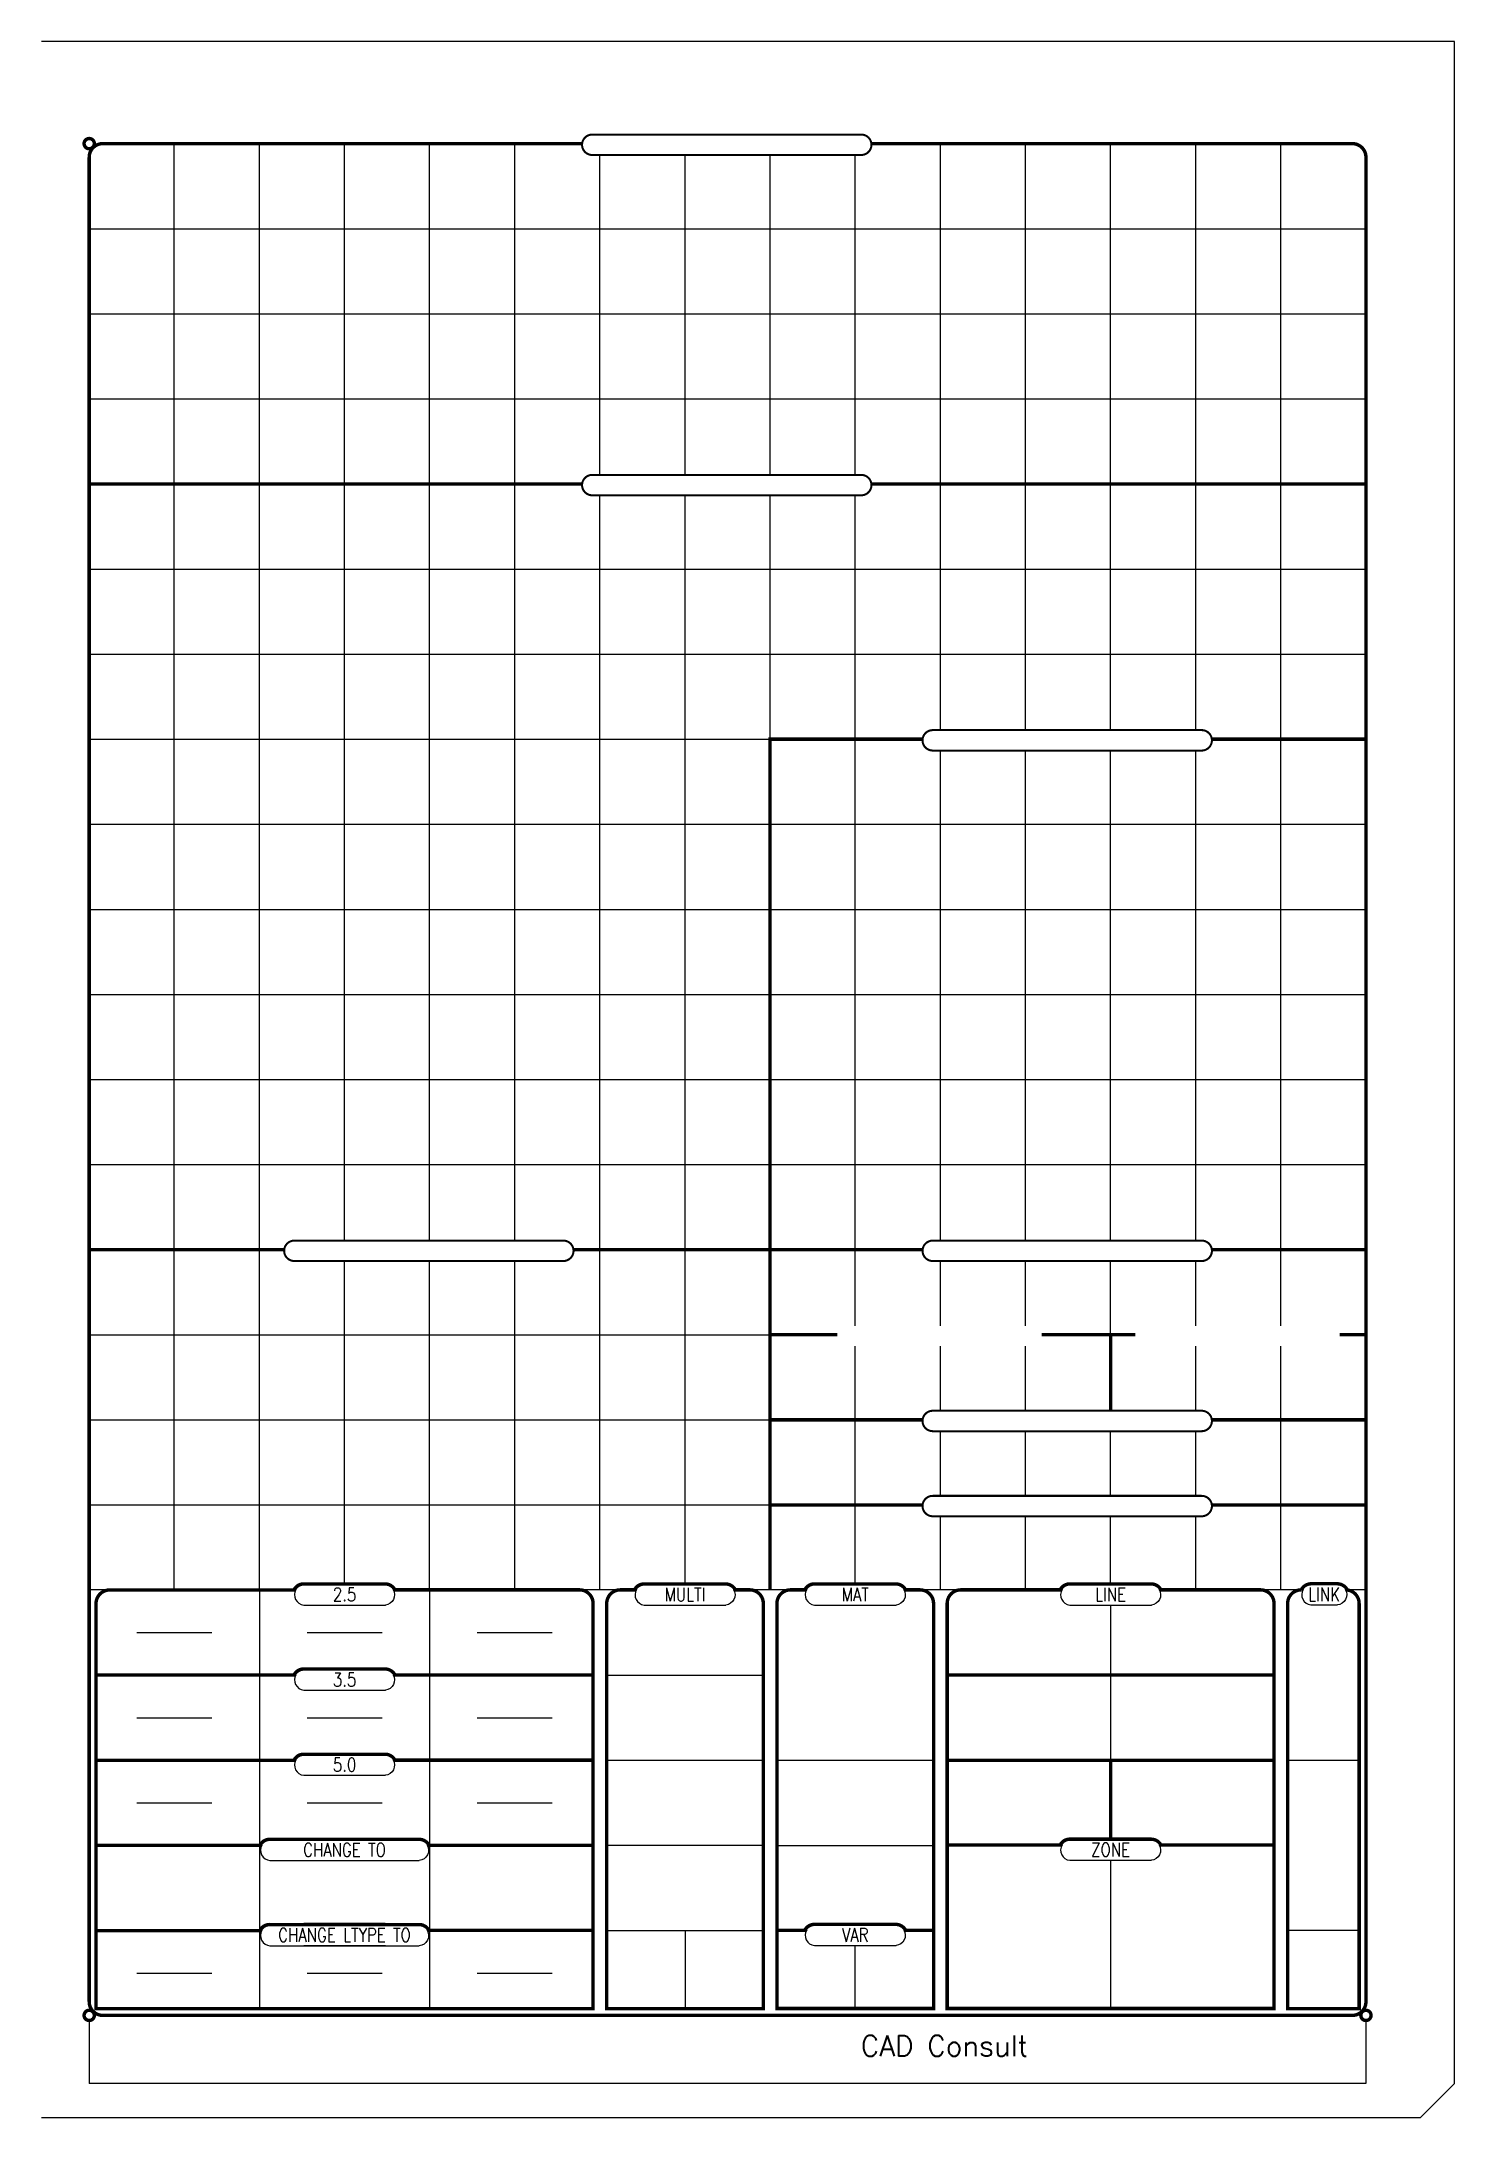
# Model space of a CAD drawing. Extents: x -7 to 200, y -5 to 300.
import ezdxf
from ezdxf.enums import TextEntityAlignment as Align

# ---------------------------------------------------------------- set-up
doc = ezdxf.new("R2010")
doc.units = 0
doc.header["$LTSCALE"] = 0.2
doc.linetypes.add('DASHDOT', pattern=[0])
doc.linetypes.add('HIDDEN', pattern=[0])
doc.layers.get('0').update_dxf_attribs({"linetype": 'CONTINUOUS'})
for name, color, linetype in [('BLAUW', 5, 'CONTINUOUS'), ('BORDER', 7, 'CONTINUOUS'), ('GRID', 4, 'CONTINUOUS'), ('GROEF', 1, 'CONTINUOUS'), ('SCHEIDINGEN', 3, 'CONTINUOUS'), ('TITEL', 3, 'CONTINUOUS'), ('ZWART', 7, 'CONTINUOUS')]:
    doc.layers.add(name, color=color, linetype=linetype)
doc.styles.get("Standard").update_dxf_attribs({"font": 'simplex'})

msp = doc.modelspace()

# ---------------------------------------------------------------- linework, layer by layer
at = {"color": 0}
for p, q in [((25, 72.5), (25, 11)), ((50, 72.5), (50, 11)), ((7, 66.25), (18, 66.25)), ((7, 53.73), (18, 53.73)), ((7, 41.23), (18, 41.23)), ((87.5, 22.48), (87.5, 10.99)), ((7, 16.21), (18, 16.21))]:
    msp.add_line(p, q, dxfattribs=at)
at = {"color": 0, "linetype": 'CONTINUOUS'}
for p, q in [((150, 70.29), (150, 47.48)), ((76, 60), (99, 60)), ((76, 47.5), (99, 47.5)), ((101, 47.48), (124, 47.48)), ((176, 47.48), (186.5, 47.48)), ((76, 35), (99, 35)), ((101, 34.98), (124, 34.98)), ((150, 32.79), (150, 11.01)), ((76, 22.48), (99, 22.48)), ((176, 22.5), (186.5, 22.5)), ((112.5, 11.01), (112.5, 20.27))]:
    msp.add_line(p, q, dxfattribs=at)
at = {"color": 0, "linetype": 'HIDDEN'}
for p, q in [((32, 66.25), (43, 66.25)), ((32, 53.73), (43, 53.73)), ((32, 41.23), (43, 41.23)), ((32, 16.21), (43, 16.21))]:
    msp.add_line(p, q, dxfattribs=at)
at = {"color": 0, "linetype": 'DASHDOT'}
for p, q in [((57, 66.25), (68, 66.25)), ((57, 53.73), (68, 53.73)), ((57, 41.23), (68, 41.23)), ((57, 16.21), (68, 16.21))]:
    msp.add_line(p, q, dxfattribs=at)
at = {"layer": 'BLAUW', "color": 0, "const_width": 0.5}
for points in [[(31.5, 73.39, 0.284968), (30.06, 72.43, 1)], [(31.5, 73.39, 0.292664), (30.07, 72.5)], [(43.5, 73.39, -0.284968), (44.95, 72.42, -1)], [(43.5, 73.39, -0.284968), (44.95, 72.42, -1)], [(81.5, 73.39, 0.284968), (80.06, 72.43, 1)], [(81.5, 73.39, 0.289779), (80.08, 72.51)], [(93.5, 73.39, -0.284968), (94.95, 72.42, -1)], [(93.5, 73.39, -0.284968), (94.95, 72.42, -1)], [(106.5, 73.39, 0.284968), (105.06, 72.43, 1)], [(106.5, 73.39, 0.289779), (105.08, 72.51)], [(118.5, 73.39, -0.284968), (119.95, 72.42, -1)], [(118.5, 73.39, -0.284968), (119.95, 72.42, -1)], [(144, 73.39, 0.284968), (142.56, 72.43, 1)], [(144, 73.39, 0.289779), (142.58, 72.51)], [(156, 73.39, -0.284968), (157.45, 72.42, -1)], [(156, 73.39, -0.284968), (157.45, 72.42, -1)], [(179.4, 73.41, 0.284968), (177.97, 72.45, 1)], [(183.35, 73.41, -0.284968), (184.79, 72.44, -1)], [(44.64, 72.52), (72, 72.52, -0.414214), (74, 70.52), (74, 11), (1, 11), (1, 70.5, -0.414214), (3, 72.5), (30.35, 72.5)], [(99, 70.52), (99, 10.99), (76, 10.99), (76, 70.52, -0.414214), (78, 72.52, -0.414214)], [(99, 70.52, 0.414214), (97, 72.52, 0.414214)], [(101, 70.52, -0.414214), (103, 72.52, -0.414214)], [(157.14, 72.52), (172, 72.52, -0.414214), (174, 70.52), (174, 11.01), (126, 11.01), (126, 70.52, -0.414214), (128, 72.52), (142.86, 72.52)], [(186.5, 70.52), (186.5, 10.99), (176, 10.99), (176, 70.52, -0.414214), (178, 72.52, -0.414214)], [(186.5, 70.52, 0.414214), (184.5, 72.52, 0.414214)], [(31.5, 60.89, 0.284968), (30.06, 59.93, 1)], [(31.5, 60.89, 0.289779), (30.08, 60.01)], [(43.5, 60.89, -0.284968), (44.95, 59.92, -1)], [(43.5, 60.89, -0.284968), (44.95, 59.92, -1)], [(31.5, 48.37, 0.284968), (30.06, 47.41, 1)], [(31.5, 48.37, 0.289779), (30.08, 47.49)], [(43.5, 48.37, -0.284968), (44.95, 47.4, -1)], [(43.5, 48.37, -0.284968), (44.95, 47.4, -1)], [(26.5, 35.87, 0.284968), (25.06, 34.91, 1)], [(26.5, 35.87, 0.289779), (25.08, 34.99)], [(48.5, 35.87, -0.284968), (49.95, 34.9, -1)], [(48.5, 35.87, -0.284968), (49.95, 34.9, -1)], [(144, 35.89, 0.284968), (142.56, 34.93, 1)], [(144, 35.89, 0.289779), (142.58, 35.01)], [(156, 35.89, -0.284968), (157.45, 34.92, -1)], [(156, 35.89, -0.284968), (157.45, 34.92, -1)], [(26.5, 23.34, 0.284968), (25.06, 22.39, 1)], [(26.5, 23.35, 0.289779), (25.08, 22.47)], [(48.5, 23.35, -0.284968), (49.95, 22.38, -1)], [(48.5, 23.34, -0.284968), (49.95, 22.37, -1)], [(106.5, 23.37, 0.284968), (105.06, 22.41, 1)], [(106.5, 23.37, 0.289779), (105.08, 22.49)], [(118.5, 23.37, -0.284968), (119.95, 22.4, -1)], [(118.5, 23.37, -0.284968), (119.95, 22.4, -1)]]:
    msp.add_lwpolyline(points, format="xyb", dxfattribs=at)
for points in [[(31.5, 73.39), (43.5, 73.39)], [(31.5, 73.39), (43.5, 73.39)], [(81.5, 73.39), (93.5, 73.39)], [(81.5, 73.39), (93.5, 73.39)], [(106.5, 73.39), (118.5, 73.39)], [(106.5, 73.39), (118.5, 73.39)], [(144, 73.39), (156, 73.39)], [(144, 73.39), (156, 73.39)], [(179.4, 73.41), (183.35, 73.41)], [(78, 72.52), (80.36, 72.52)], [(97, 72.52), (94.64, 72.52)], [(103, 72.52), (105.36, 72.52)], [(31.5, 60.89), (43.5, 60.89)], [(31.5, 60.89), (43.5, 60.89)], [(1, 60), (30.35, 60)], [(74, 60.02), (44.64, 60.02)], [(126, 60.02), (174, 60.02)], [(1, 47.48), (30.35, 47.48)], [(31.5, 48.37), (43.5, 48.37)], [(31.5, 48.37), (43.5, 48.37)], [(74, 47.5), (44.64, 47.5)], [(174, 47.48), (126, 47.48)], [(1, 34.98), (25.35, 34.98)], [(26.37, 35.87), (48.57, 35.87)], [(31.5, 35.87), (43.5, 35.87)], [(74, 35), (49.64, 35)], [(126, 35.02), (142.86, 35.02)], [(144, 35.89), (156, 35.89)], [(144, 35.89), (156, 35.89)], [(174, 35.02), (157.14, 35.02)], [(1, 22.46), (25.35, 22.46)], [(26.37, 23.34), (48.57, 23.34)], [(31.5, 23.35), (43.5, 23.35)], [(74, 22.48), (49.64, 22.48)], [(101, 22.5), (105.36, 22.5)], [(105.36, 22.5), (101, 22.5)], [(106.5, 23.37), (118.5, 23.37)], [(106.5, 23.37), (118.5, 23.37)], [(124, 22.5), (119.64, 22.5)], [(101, 11.01), (105.36, 11.01)]]:
    msp.add_lwpolyline(points, dxfattribs=at)
at = {"layer": 'BLAUW', "color": 0}
for points, format in [([(30.37, 72.55, 0.547704), (31.5, 70.29, 1)], "xyb"), ([(44.63, 72.55, -0.547704), (43.5, 70.29, -1)], "xyb"), ([(80.37, 72.55, 0.547704), (81.5, 70.29, 1)], "xyb"), ([(94.63, 72.55, -0.547704), (93.5, 70.29, -1)], "xyb"), ([(119.64, 72.52, 0.5, 0.5, 0), (122, 72.52, 0.5, 0.5, -0.414214), (124, 70.52, 0.5, 0.5, 0), (124, 11.01, 0.5, 0.5, 0), (101, 11.01, 0.5, 0.5, 0), (101, 70.52, 0, 0, 0)], "xyseb"), ([(105.37, 72.55, 0.547704), (106.5, 70.29, 1)], "xyb"), ([(119.63, 72.55, -0.547704), (118.5, 70.29, -1)], "xyb"), ([(142.87, 72.55, 0.547704), (144, 70.29, 1)], "xyb"), ([(157.13, 72.55, -0.547704), (156, 70.29, -1)], "xyb"), ([(178.28, 72.57, 0.547704), (179.4, 70.31, 1)], "xyb"), ([(184.47, 72.57, -0.556618), (183.31, 70.31, -1)], "xyb"), ([(30.37, 60.05, 0.547704), (31.5, 57.79, 1)], "xyb"), ([(44.63, 60.05, -0.547704), (43.5, 57.79, -1)], "xyb"), ([(30.37, 47.53, 0.547704), (31.5, 45.27, 1)], "xyb"), ([(44.63, 47.53, -0.547704), (43.5, 45.27, -1)], "xyb"), ([(150, 35.89, 0.5, 0.5, 0), (150, 47.48, 0, 0, 0)], "xyseb"), ([(25.37, 35.03, 0.556618), (26.54, 32.77, 1)], "xyb"), ([(49.63, 35.03, -0.556618), (48.46, 32.77, -1)], "xyb"), ([(142.87, 35.05, 0.547704), (144, 32.79, 1)], "xyb"), ([(157.13, 35.05, -0.547704), (156, 32.79, -1)], "xyb"), ([(25.37, 22.5, 0.556618), (26.54, 20.24, 1)], "xyb"), ([(49.63, 22.5, -0.556618), (48.46, 20.24, -1)], "xyb"), ([(105.37, 22.53, 0.547704), (106.5, 20.27, 1)], "xyb"), ([(119.63, 22.53, -0.547704), (118.5, 20.27, -1)], "xyb")]:
    msp.add_lwpolyline(points, format=format, dxfattribs=at)
for points in [[(31.5, 70.29), (43.5, 70.29)], [(31.5, 70.29), (43.5, 70.29)], [(81.5, 70.29), (93.5, 70.29)], [(81.5, 70.29), (93.5, 70.29)], [(106.5, 70.29), (118.5, 70.29)], [(106.5, 70.29), (118.5, 70.29)], [(144, 70.29), (156, 70.29)], [(144, 70.29), (156, 70.29)], [(179.4, 70.31), (183.31, 70.31)], [(31.5, 57.79), (43.5, 57.79)], [(31.5, 57.79), (43.5, 57.79)], [(31.5, 45.27), (43.5, 45.27)], [(31.5, 45.27), (43.5, 45.27)], [(26.54, 32.77), (48.46, 32.77)], [(31.5, 32.77), (43.5, 32.77)], [(144, 32.79), (156, 32.79)], [(144, 32.79), (156, 32.79)], [(26.54, 20.24), (48.46, 20.24)], [(31.5, 20.25), (43.5, 20.25)], [(106.5, 20.27), (118.5, 20.27)], [(106.5, 20.27), (118.5, 20.27)]]:
    msp.add_lwpolyline(points, dxfattribs=at)
at = {"layer": 'BORDER', "color": 0}
for p, q in [((0, 9.25), (0, 0)), ((187.5, 9.25), (187.5, 0)), ((187.5, 0), (0, 0))]:
    msp.add_line(p, q, dxfattribs=at)
at = {"layer": 'GRID', "color": 0, "linetype": 'CONTINUOUS'}
for p, q in [((12.5, 72.5), (12.5, 285)), ((25, 72.5), (25, 285)), ((37.5, 123.83), (37.5, 285)), ((50, 123.83), (50, 285)), ((62.5, 123.83), (62.5, 285)), ((125, 198.83), (125, 285)), ((137.5, 198.83), (137.5, 285)), ((150, 198.83), (150, 285)), ((162.5, 198.83), (162.5, 285)), ((175, 111.33), (175, 285)), ((75, 236.33), (75, 283.33)), ((87.5, 236.33), (87.5, 283.33)), ((100, 236.33), (100, 283.33)), ((112.5, 236.33), (112.5, 283.33)), ((0, 272.5), (187.5, 272.5)), ((0, 260), (187.5, 260)), ((0, 247.5), (187.5, 247.5)), ((75, 72.5), (75, 233.33)), ((87.5, 73.39), (87.5, 233.33)), ((100, 197.5), (100, 233.33)), ((112.5, 111.33), (112.5, 233.33)), ((0, 222.5), (187.5, 222.5)), ((0, 210), (187.5, 210)), ((0, 197.5), (100, 197.5)), ((125, 123.83), (125, 195.83)), ((137.5, 123.83), (137.5, 195.83)), ((150, 123.83), (150, 195.83)), ((162.5, 123.83), (162.5, 195.83)), ((0, 185), (187.5, 185)), ((0, 172.5), (187.5, 172.5)), ((0, 160), (187.5, 160)), ((0, 147.5), (187.5, 147.5)), ((0, 135), (187.5, 135)), ((37.5, 73.39), (37.5, 120.83)), ((50, 72.5), (50, 120.83)), ((62.5, 72.5), (62.5, 120.83)), ((125, 111.33), (125, 120.83)), ((137.5, 111.33), (137.5, 120.83)), ((150, 110), (150, 120.83)), ((162.5, 111.33), (162.5, 120.83)), ((0, 110), (100, 110)), ((112.5, 73.39), (112.5, 108.33)), ((125, 98.83), (125, 108.33)), ((137.5, 98.83), (137.5, 108.33)), ((162.5, 98.83), (162.5, 108.33)), ((175, 72.5), (175, 108.33)), ((0, 97.5), (100, 97.5)), ((125, 86.33), (125, 95.83)), ((137.5, 86.33), (137.5, 95.83)), ((150, 86.33), (150, 95.83)), ((162.5, 86.33), (162.5, 95.83)), ((0, 85), (100, 85)), ((125, 72.5), (125, 83.33)), ((137.5, 72.5), (137.5, 83.33)), ((150, 73.39), (150, 83.33)), ((162.5, 72.5), (162.5, 83.33)), ((3, 72.5), (0, 72.5)), ((77.71, 72.5), (72.29, 72.5)), ((102.71, 72.5), (97.29, 72.5)), ((127.71, 72.5), (122.29, 72.5)), ((177.71, 72.5), (172.29, 72.5)), ((187.5, 72.5), (184.79, 72.5))]:
    msp.add_line(p, q, dxfattribs=at)
at = {"layer": 'GROEF', "color": 0}
for p, q in [((200.5, 300), (-7, 300)), ((200.5, 0), (200.5, 300)), ((-7, -5), (195.5, -5))]:
    msp.add_line(p, q, dxfattribs=at)
at = {"layer": 'GROEF', "color": 0, "linetype": 'CONTINUOUS'}
for p, q in [((200.5, 0), (200.5, 285)), ((195.5, -5), (200.5, 0)), ((0, -5), (195.5, -5))]:
    msp.add_line(p, q, dxfattribs=at)
at = {"layer": 'SCHEIDINGEN', "color": 0, "const_width": 0.5}
msp.add_lwpolyline([(114.87, 285), (185.5, 285, -0.414214), (187.5, 283), (187.5, 12, -0.414214), (185.5, 10), (2, 10, -0.414214), (0, 12), (0, 283, -0.414214), (2, 285), (72.39, 285, -0.414214)], format="xyb", dxfattribs=at)
at = {"layer": 'SCHEIDINGEN', "color": 0, "linetype": 'CONTINUOUS', "const_width": 0.3}
for points in [[(73.88, 286.33), (113.38, 286.33, -1), (113.38, 283.33), (73.88, 283.33, -1)], [(73.88, 236.33), (113.38, 236.33, -1), (113.38, 233.33), (73.88, 233.33, -1)], [(123.88, 198.83), (163.38, 198.83, -1), (163.38, 195.83), (123.88, 195.83, -1)], [(30.13, 123.83), (69.63, 123.83, -1), (69.63, 120.83), (30.13, 120.83, -1)], [(123.88, 123.83), (163.38, 123.83, -1), (163.38, 120.83), (123.88, 120.83, -1)], [(123.88, 98.83), (163.38, 98.83, -1), (163.38, 95.83), (123.88, 95.83, -1)], [(123.88, 86.33), (163.38, 86.33, -1), (163.38, 83.33), (123.88, 83.33, -1)]]:
    msp.add_lwpolyline(points, format="xyb", close=True, dxfattribs=at)
at = {"layer": 'SCHEIDINGEN', "color": 0, "linetype": 'CONTINUOUS', "const_width": 0.5}
for points in [[(0, 235), (72.39, 235)], [(114.87, 235), (187.5, 235)], [(100, 72.5), (100, 197.5), (122.39, 197.5)], [(164.87, 197.5), (187.5, 197.5)], [(0, 122.5), (28.64, 122.5)], [(71.12, 122.5), (122.39, 122.5)], [(164.87, 122.5), (187.5, 122.5)], [(100, 110), (109.89, 110)], [(139.87, 110), (153.64, 110)], [(150, 98.83), (150, 110)], [(183.62, 110), (187.5, 110)], [(100, 97.5), (122.39, 97.5)], [(164.87, 97.5), (187.5, 97.5)], [(100, 85), (122.39, 85)], [(164.87, 85), (187.5, 85)]]:
    msp.add_lwpolyline(points, dxfattribs=at)
at = {"layer": 'ZWART', "color": 0, "linetype": 'CONTINUOUS', "const_width": 0.5}
for points in [[(-0.75, 285, 1), (0.75, 285, 1)], [(-0.75, 10, 1), (0.75, 10, 1)], [(186.75, 10, 1), (188.25, 10, 1)]]:
    msp.add_lwpolyline(points, format="xyb", close=True, dxfattribs=at)

# ---------------------------------------------------------------- texts
at = {"layer": 'GRID', "color": 0, "linetype": 'CONTINUOUS'}
msp.add_text('CAD Consult', height=3, dxfattribs=at).set_placement((113.32, 4.03))
at = {"layer": 'TITEL', "color": 0, "width": 0.8}
for s, p in [('2.5', (37.5, 71.84)), ('MULTI', (87.5, 71.84)), ('MAT', (112.5, 71.84)), ('LINE', (150, 71.84)), ('LINK', (181.35, 71.85)), ('3.5', (37.5, 59.34)), ('5.0', (37.5, 46.82)), ('CHANGE TO', (37.5, 34.32)), ('ZONE', (150, 34.34)), ('CHANGE LTYPE TO', (37.5, 21.82)), ('VAR', (112.5, 21.82))]:
    msp.add_text(s, height=2, dxfattribs=at).set_placement(p, align=Align.MIDDLE)

doc.saveas('drawing.dxf')
